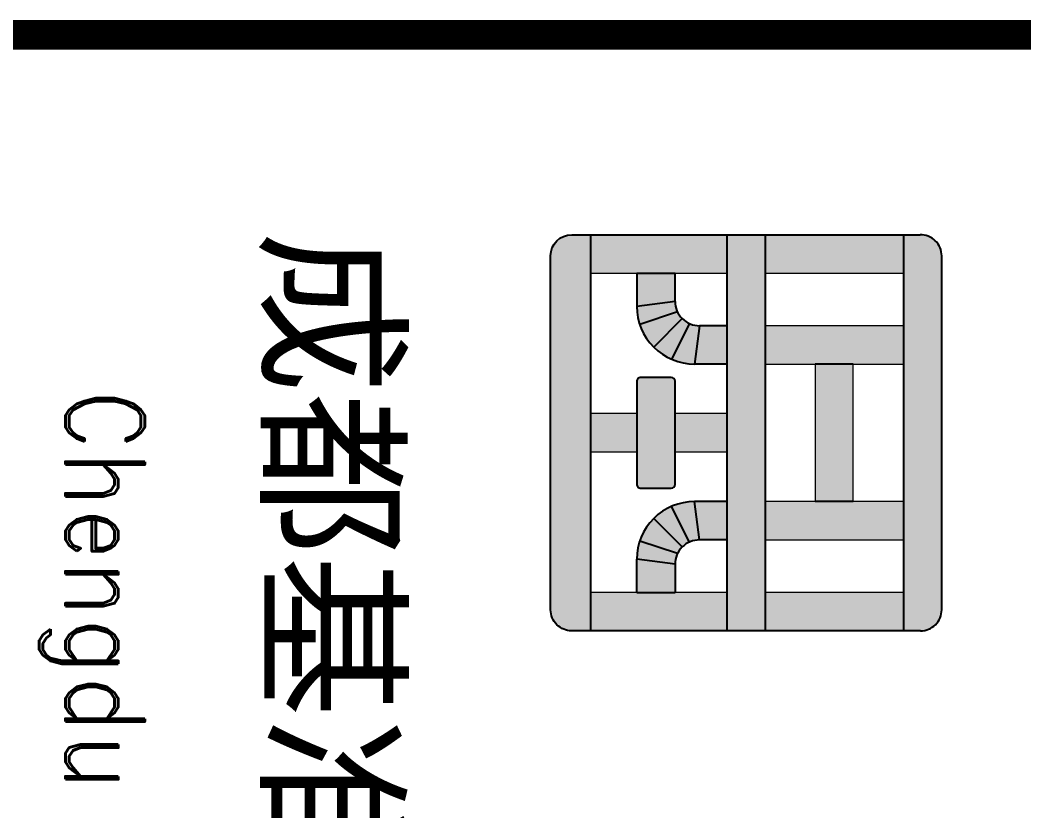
# Model space of a CAD drawing. Extents: x -12446 to 284554, y -295110 to 165007.
# Drawn here: x 173354 to 175887, y -289068 to -287073 of the extents above; entities that cross this region are included whole.
import ezdxf
from ezdxf.enums import TextEntityAlignment as Align

# ---------------------------------------------------------------- set-up
doc = ezdxf.new("R2010")
doc.units = 0
doc.header["$LTSCALE"] = 1000
doc.layers.get('0').update_dxf_attribs({"linetype": 'CONTINUOUS'})
for name, color, linetype in [('A-Anno-Note', 241, 'CONTINUOUS'), ('AX-14-E$0$AX-31-B01$0$A-Grid-Iden', 11, 'CONTINUOUS'), ('AX-31-B01$0$A-Grid-Iden', 11, 'CONTINUOUS'), ('AX-TK-HF-20190012-S001-TQ2$0$Layer 1', 7, 'CONTINUOUS')]:
    doc.layers.add(name, color=color, linetype=linetype)
doc.styles.add('AX-TK-HF-20190012-S001-TQ2$0$AX-TK-20161033（2）-TQ$0$JZFZ-LOGO-CHA', font='simhei.ttf')
doc.styles.add('AX-TK-HF-20190012-S001-TQ2$0$AX-TK-20161033（2）-TQ$0$JZFZ-LOGO-ENA', font='romand.shx', dxfattribs={"width": 0.85})

# ---------------------------------------------------------------- blocks, each defined once
blk = doc.blocks.new('*U192')
at = {"color": 4, "const_width": 0.75}
blk.add_lwpolyline([(-70, 0), (-70, 574)], dxfattribs=at)
blk = doc.blocks.new('*U400')
at = {"color": 4, "const_width": 0.75}
blk.add_lwpolyline([(-70, 0), (-70, 574)], dxfattribs=at)
blk = doc.blocks.new('AX-TK-HF-20190012-S001-TQ2$0$jzfzlogo-20170509')
h = blk.add_hatch(color=256)
h.dxf.hatch_style = 1
h.paths.add_polyline_path([(-61.696, 83.835), (-62.663, 83.835), (-62.663, 83.137), (-61.696, 83.014)])
h = blk.add_hatch(color=256)
h.dxf.hatch_style = 1
h.paths.add_polyline_path([(-57.258, 83.835), (-58.224, 83.835), (-58.224, 83.014), (-57.258, 83.137)])
h = blk.add_hatch(color=256)
h.dxf.hatch_style = 1
h.paths.add_polyline_path([(-61.696, 83.014), (-62.663, 83.137, -0.105612), (-62.716, 82.887), (-61.818, 82.431, 0.103362)])
h = blk.add_hatch(color=256)
h.dxf.hatch_style = 1
h.paths.add_polyline_path([(-57.204, 82.887, -0.105612), (-57.258, 83.137), (-58.224, 83.014, 0.103362), (-58.103, 82.431)])
h = blk.add_hatch(color=256)
h.dxf.hatch_style = 1
h.paths.add_polyline_path([(-61.818, 82.431), (-62.716, 82.887, -0.091091), (-62.841, 82.705), (-62.122, 81.985, 0.093681)])
h = blk.add_hatch(color=256)
h.dxf.hatch_style = 1
h.paths.add_polyline_path([(-57.079, 82.705, -0.091091), (-57.204, 82.887), (-58.103, 82.431, 0.093681), (-57.798, 81.985)])
h = blk.add_hatch(color=256)
h.dxf.hatch_style = 1
h.paths.add_polyline_path([(-62.841, 82.705, -0.085208), (-63.01, 82.586), (-62.696, 81.632, 0.117442), (-62.122, 81.985)])
h = blk.add_hatch(color=256)
h.dxf.hatch_style = 1
h.paths.add_polyline_path([(-56.911, 82.586, -0.085208), (-57.079, 82.705), (-57.798, 81.985, 0.117442), (-57.224, 81.632)])
h = blk.add_hatch(color=256)
h.dxf.hatch_style = 1
h.paths.add_polyline_path([(-63.274, 82.526), (-63.992, 82.526), (-63.992, 81.559), (-63.151, 81.559)])
h = blk.add_hatch(color=256)
h.dxf.hatch_style = 1
h.paths.add_polyline_path([(-63.01, 82.586, -0.1121), (-63.274, 82.526), (-63.151, 81.559, 0.079591), (-62.696, 81.632)])
h = blk.add_hatch(color=256)
h.dxf.hatch_style = 1
h.paths.add_polyline_path([(-56.647, 82.526, -0.1121), (-56.911, 82.586), (-57.224, 81.632, 0.079591), (-56.77, 81.559)])
h = blk.add_hatch(color=256)
h.dxf.hatch_style = 1
h.paths.add_polyline_path([(-55.928, 82.526), (-56.647, 82.526), (-56.77, 81.559), (-55.928, 81.559)])
at = {"layer": 'AX-TK-HF-20190012-S001-TQ2$0$Layer 1'}
h = blk.add_hatch(color=256, dxfattribs=at)
h.dxf.hatch_style = 1
h.paths.add_polyline_path([(-55.495, 89.253), (-64.425, 89.253, 0.420706), (-64.958, 88.708), (-64.958, 88.287), (-54.962, 88.287), (-54.962, 88.72, 0.414218)])
h = blk.add_hatch(color=256, dxfattribs=at)
h.dxf.hatch_style = 1
h.paths.add_polyline_path([(-63.992, 88.287), (-64.958, 88.287), (-64.959, 84.802), (-63.992, 84.802)])
h = blk.add_hatch(color=256, dxfattribs=at)
h.dxf.hatch_style = 1
h.paths.add_polyline_path([(-61.696, 87.023), (-61.696, 88.287), (-62.663, 88.287), (-62.663, 84.802), (-61.696, 84.802), (-61.696, 86.057)])
h = blk.add_hatch(color=256, dxfattribs=at)
h.dxf.hatch_style = 1
h.paths.add_polyline_path([(-57.258, 88.287), (-58.224, 88.287), (-58.224, 87.023), (-58.224, 86.057), (-58.224, 84.802), (-57.258, 84.802)])
h = blk.add_hatch(color=256, dxfattribs=at)
h.dxf.hatch_style = 1
h.paths.add_polyline_path([(-54.962, 88.287), (-55.928, 88.287), (-55.928, 84.802), (-54.962, 84.802)])
h = blk.add_hatch(color=256, dxfattribs=at)
h.dxf.hatch_style = 1
h.paths.add_polyline_path([(-58.224, 87.023), (-61.696, 87.023), (-61.696, 86.057), (-58.224, 86.057)])
h = blk.add_hatch(color=256, dxfattribs=at)
h.dxf.hatch_style = 1
h.paths.add_polyline_path([(-54.962, 84.802), (-64.959, 84.802), (-64.959, 83.835), (-54.962, 83.835)])
h = blk.add_hatch(color=256, dxfattribs=at)
h.dxf.hatch_style = 1
edge = h.paths.add_edge_path()
edge.add_spline(control_points=[(-63.992, 82.526), (-63.992, 82.526), (-63.992, 82.526), (-63.992, 82.526)], knot_values=[4, 4, 4, 4, 4.001436, 4.001436, 4.001436, 4.001436], degree=3, periodic=0)
edge.add_spline(control_points=[(-63.992, 82.526), (-63.992, 82.529), (-63.992, 83.835), (-63.992, 83.835)], knot_values=[4.001436, 4.001436, 4.001436, 4.001436, 5, 5, 5, 5], degree=3, periodic=0)
edge.add_line((-63.992, 83.835), (-64.959, 83.835))
edge.add_line((-64.959, 83.835), (-64.959, 80.386))
edge.add_line((-64.959, 80.386), (-63.992, 80.386))
edge.add_spline(control_points=[(-63.992, 80.386), (-63.992, 80.386), (-63.992, 81.559), (-63.992, 81.559)], knot_values=[12, 12, 12, 12, 13, 13, 13, 13], degree=3, periodic=0)
edge.add_line((-63.992, 81.554), (-63.992, 82.526))
h = blk.add_hatch(color=256, dxfattribs=at)
h.dxf.hatch_style = 1
edge = h.paths.add_edge_path()
edge.add_spline(control_points=[(-59.477, 82.526), (-59.477, 82.526), (-59.477, 83.835), (-59.477, 83.835)], knot_values=[6.000069, 6.000069, 6.000069, 6.000069, 7, 7, 7, 7], degree=3, periodic=0)
edge.add_line((-59.477, 83.835), (-60.444, 83.835))
edge.add_spline(control_points=[(-60.444, 83.835), (-60.444, 83.835), (-60.444, 82.526), (-60.444, 82.526)], knot_values=[4, 4, 4, 4, 4.999953, 4.999953, 4.999953, 4.999953], degree=3, periodic=0)
edge.add_line((-60.444, 82.526), (-59.477, 82.526))
h = blk.add_hatch(color=256, dxfattribs=at)
h.dxf.hatch_style = 1
edge = h.paths.add_edge_path()
edge.add_line((-54.962, 83.835), (-55.928, 83.835))
edge.add_spline(control_points=[(-55.928, 83.835), (-55.928, 83.835), (-55.928, 82.529), (-55.928, 82.526)], knot_values=[1, 1, 1, 1, 1.998564, 1.998564, 1.998564, 1.998564], degree=3, periodic=0)
edge.add_line((-55.928, 82.531), (-55.928, 81.559))
edge.add_spline(control_points=[(-55.928, 81.559), (-55.928, 81.559), (-55.928, 80.386), (-55.928, 80.386)], knot_values=[11, 11, 11, 11, 12, 12, 12, 12], degree=3, periodic=0)
edge.add_line((-55.928, 80.386), (-54.962, 80.386))
edge.add_line((-54.962, 80.386), (-54.962, 83.835))
h = blk.add_hatch(color=256, dxfattribs=at)
h.dxf.hatch_style = 1
h.paths.add_polyline_path([(-58.562, 82.428, 0.41426), (-58.665, 82.526), (-61.261, 82.526, 0.414218), (-61.358, 82.423), (-61.358, 81.661, 0.414214), (-61.256, 81.559), (-58.664, 81.559, 0.414296), (-58.562, 81.661)])
h = blk.add_hatch(color=256, dxfattribs=at)
h.dxf.hatch_style = 1
edge = h.paths.add_edge_path()
edge.add_spline(control_points=[(-60.444, 81.559), (-60.444, 81.559), (-60.444, 80.386), (-60.444, 80.386)], knot_values=[10.000165, 10.000165, 10.000165, 10.000165, 11, 11, 11, 11], degree=3, periodic=0)
edge.add_line((-60.444, 80.386), (-59.477, 80.386))
edge.add_spline(control_points=[(-59.477, 80.386), (-59.477, 80.386), (-59.477, 81.559), (-59.477, 81.559)], knot_values=[0, 0, 0, 0, 0.999775, 0.999775, 0.999775, 0.999775], degree=3, periodic=0)
edge.add_line((-59.477, 81.559), (-60.444, 81.559))
h = blk.add_hatch(color=256, dxfattribs=at)
h.dxf.hatch_style = 1
h.paths.add_polyline_path([(-54.962, 79.917), (-54.962, 80.386), (-64.959, 80.386), (-64.959, 79.917, 0.414218), (-64.425, 79.384), (-55.495, 79.384, 0.414209)])
for p, q in [((-64.958, 88.287), (-54.962, 88.287)), ((-64.959, 84.802), (-54.962, 84.802)), ((-64.959, 83.835), (-54.962, 83.835)), ((-62.716, 82.887), (-61.818, 82.431)), ((-57.204, 82.887), (-58.103, 82.431)), ((-62.841, 82.705), (-62.122, 81.985)), ((-57.079, 82.705), (-57.798, 81.985)), ((-63.01, 82.586), (-62.696, 81.632)), ((-56.911, 82.586), (-57.224, 81.632)), ((-64.959, 80.386), (-54.962, 80.386))]:
    blk.add_line(p, q)
at = {"layer": 'AX-TK-HF-20190012-S001-TQ2$0$Layer 1', "color": 7, "lineweight": 0}
for p, q in [((-63.992, 84.802), (-63.992, 88.287)), ((-63.992, 88.287), (-62.663, 88.287)), ((-62.663, 88.287), (-62.663, 84.802)), ((-61.696, 87.023), (-61.696, 88.287)), ((-61.696, 88.287), (-58.224, 88.287)), ((-58.224, 88.287), (-58.224, 87.023)), ((-57.258, 84.802), (-57.258, 88.287)), ((-57.258, 88.287), (-55.928, 88.287)), ((-55.928, 88.287), (-55.928, 84.802)), ((-58.224, 87.023), (-61.696, 87.023)), ((-61.696, 86.057), (-58.224, 86.057)), ((-61.696, 84.802), (-61.696, 86.057)), ((-58.224, 86.057), (-58.224, 84.802)), ((-62.663, 84.802), (-63.992, 84.802)), ((-58.224, 84.802), (-61.696, 84.802)), ((-55.928, 84.802), (-57.258, 84.802))]:
    blk.add_line(p, q, dxfattribs=at)
at = {"layer": 'AX-TK-HF-20190012-S001-TQ2$0$Layer 1'}
for p, q in [((-61.696, 87.023), (-61.696, 86.057)), ((-58.224, 87.023), (-58.224, 86.057)), ((-62.663, 83.835), (-62.663, 83.139)), ((-61.696, 83.835), (-61.696, 83.014)), ((-58.224, 83.835), (-58.224, 83.014)), ((-57.258, 83.835), (-57.258, 83.139)), ((-62.663, 83.137), (-61.696, 83.014)), ((-57.258, 83.137), (-58.224, 83.014)), ((-63.992, 81.559), (-63.992, 82.526)), ((-63.275, 82.526), (-63.992, 82.526)), ((-63.274, 82.526), (-63.151, 81.559)), ((-56.647, 82.526), (-56.77, 81.559)), ((-56.646, 82.526), (-55.928, 82.526)), ((-55.928, 81.559), (-55.928, 82.526)), ((-63.992, 81.559), (-63.151, 81.559)), ((-55.929, 81.559), (-56.77, 81.559))]:
    blk.add_line(p, q, dxfattribs=at)
for points in [[(-54.962, 88.72, 0.414214), (-55.495, 89.253), (-64.425, 89.253, 0.420689), (-64.958, 88.708, -2.452582)], [(-54.962, 88.72), (-54.962, 79.917, -0.414259), (-55.495, 79.384), (-64.425, 79.384, -0.4142), (-64.959, 79.917), (-64.958, 88.708)], [(-58.562, 81.661), (-58.562, 82.428, 0.402075), (-58.66, 82.526), (-61.261, 82.526, 0.399367), (-61.358, 82.429), (-61.358, 81.661, 0.414214), (-61.256, 81.559), (-58.665, 81.559, 0.416925), (-58.562, 81.661, 0.415281)]]:
    blk.add_lwpolyline(points, format="xyb", dxfattribs=at)
for centre, radius, start, end in [((-63.274, 83.137), 0.611, 269.9078, 0.2237), ((-56.647, 83.137), 0.611, 179.7763, 270.0922), ((-63.151, 83.014), 1.455, 269.9828, 0.0083), ((-56.77, 83.014), 1.455, 179.9917, 270.0172)]:
    blk.add_arc(centre, radius, start, end, dxfattribs=at)
at = {"layer": 'AX-TK-HF-20190012-S001-TQ2$0$Layer 1', "color": 7, "lineweight": 0}
for points in [[(-63.992, 83.835), (-63.992, 83.835), (-62.663, 83.835), (-62.663, 83.835)], [(-63.992, 82.526), (-63.992, 82.526), (-63.992, 83.835), (-63.992, 83.835)], [(-61.696, 83.835), (-61.696, 83.835), (-60.444, 83.835), (-60.444, 83.835)], [(-60.444, 83.835), (-60.444, 83.835), (-60.444, 82.526), (-60.444, 82.526)], [(-59.477, 82.526), (-59.477, 82.526), (-59.477, 83.835), (-59.477, 83.835)], [(-59.477, 83.835), (-59.477, 83.835), (-58.224, 83.835), (-58.224, 83.835)], [(-57.258, 83.835), (-57.258, 83.835), (-55.928, 83.835), (-55.928, 83.835)], [(-55.928, 83.835), (-55.928, 83.835), (-55.928, 82.526), (-55.928, 82.526)], [(-63.992, 80.386), (-63.992, 80.386), (-63.992, 81.559), (-63.992, 81.559)], [(-60.444, 81.559), (-60.444, 81.559), (-60.444, 80.386), (-60.444, 80.386)], [(-59.477, 80.386), (-59.477, 80.386), (-59.477, 81.559), (-59.477, 81.559)], [(-55.928, 81.559), (-55.928, 81.559), (-55.928, 80.386), (-55.928, 80.386)], [(-60.444, 80.386), (-60.444, 80.386), (-63.992, 80.386), (-63.992, 80.386)], [(-55.928, 80.386), (-55.928, 80.386), (-59.477, 80.386), (-59.477, 80.386)]]:
    blk.add_open_spline(points, degree=3, dxfattribs=at)
at = {"style": 'AX-TK-HF-20190012-S001-TQ2$0$AX-TK-20161033（2）-TQ$0$JZFZ-LOGO-CHA'}
blk.add_text('成都基准方中建筑设计有限公司', height=3, dxfattribs=at).set_placement((-65.053, 71.474), align=Align.BOTTOM_LEFT)
at = {"style": 'AX-TK-HF-20190012-S001-TQ2$0$AX-TK-20161033（2）-TQ$0$JZFZ-LOGO-ENA', "width": 0.85}
blk.add_text('Chengdu JZFZ Architectural Design Co., Ltd.', height=2, dxfattribs=at).set_placement((-34.751, 66.54), align=Align.BOTTOM_CENTER)
blk = doc.blocks.new('AX-TK-HF-20190012-S001-TQ2$0$BZTQ')
blk.add_blockref('AX-TK-HF-20190012-S001-TQ2$0$jzfzlogo-20170509', (0, 0))
blk = doc.blocks.new('AX-TK-HF-20190012-S001-TQ2')
blk.add_blockref('AX-TK-HF-20190012-S001-TQ2$0$BZTQ', (0, 0))
blk = doc.blocks.new('AX-14-E')
at = {"xscale": 100, "yscale": 100, "zscale": 100, "rotation": 270}
blk.add_blockref('AX-TK-HF-20190012-S001-TQ2', (166754.3, -294110.2), dxfattribs=at)
at = {"layer": 'AX-14-E$0$AX-31-B01$0$A-Grid-Iden', "linetype": 'ByBlock', "xscale": 100, "yscale": 100, "zscale": 100, "rotation": 270}
blk.add_blockref('*U400', (166754.3, -294110.2), dxfattribs=at)

msp = doc.modelspace()

# ---------------------------------------------------------------- block references
at = {"layer": 'AX-31-B01$0$A-Grid-Iden', "linetype": 'ByBlock', "xscale": 100, "yscale": 100, "zscale": 100, "rotation": 270}
msp.add_blockref('*U192', (166754.3, -294110.2), dxfattribs=at)

# ---------------------------------------------------------------- next in the draw order: block references
at = {"layer": 'A-Anno-Note'}
msp.add_blockref('AX-14-E', (0, 0), dxfattribs=at)

doc.saveas('drawing.dxf')
